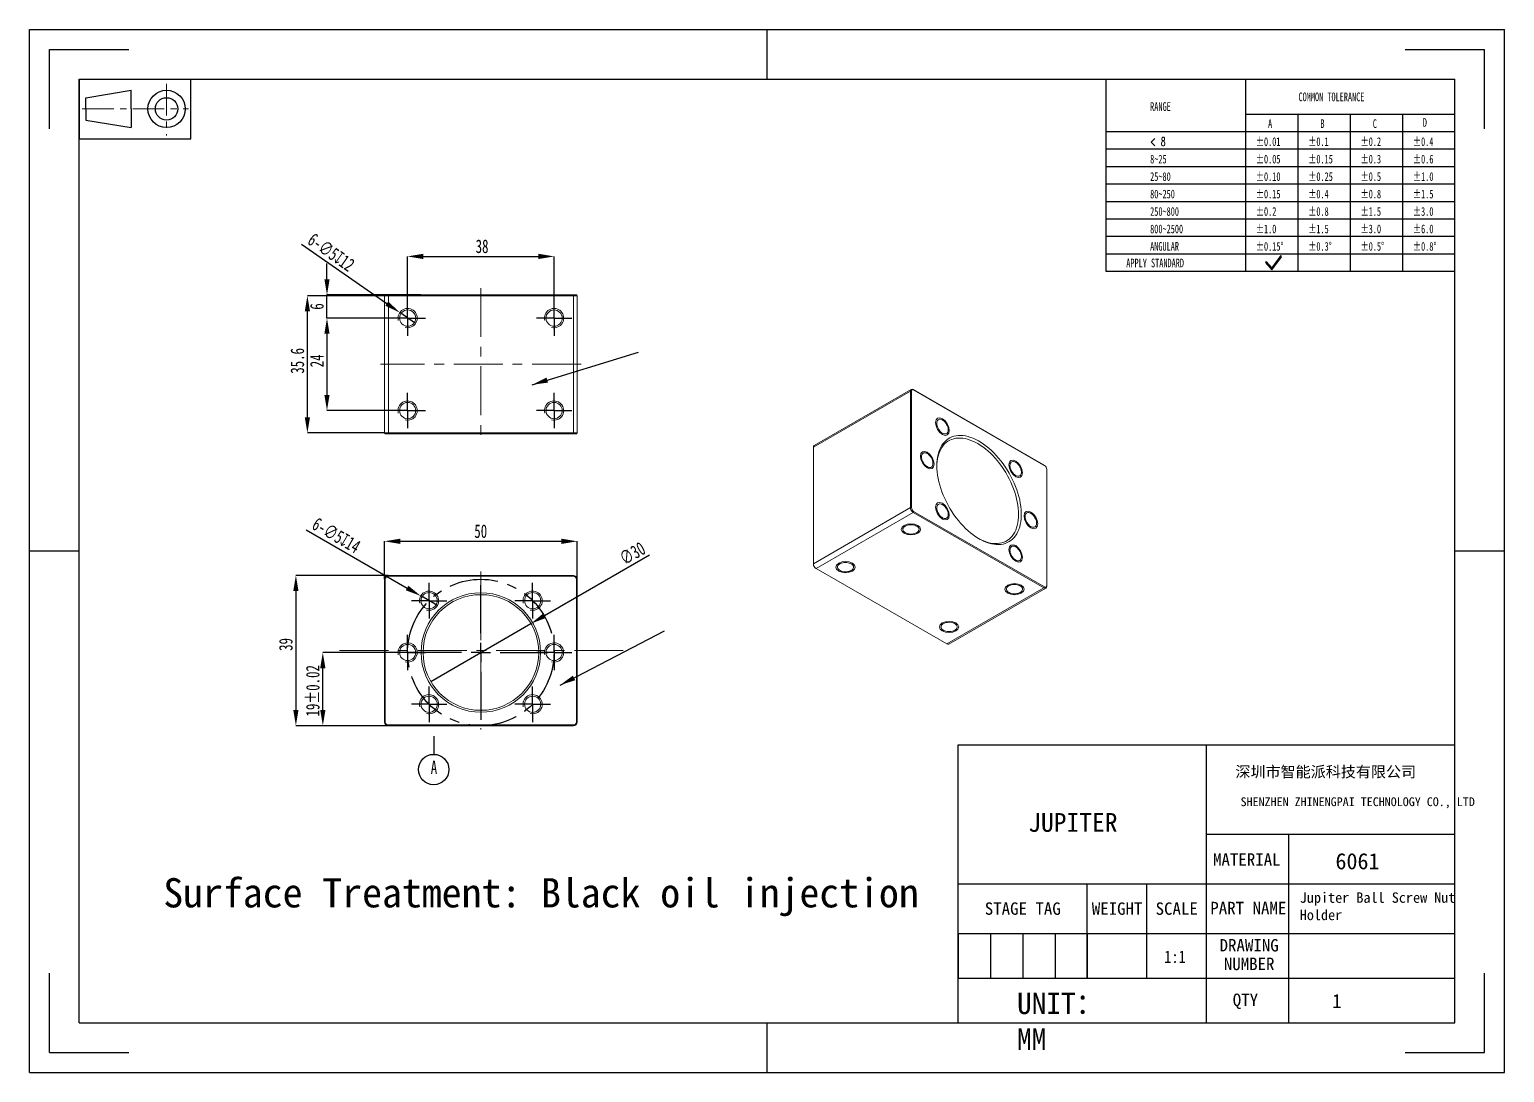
# Model space of a CAD drawing. Header units: millimetres. Extents: x 0 to 383, y 0 to 271.
import ezdxf

# ---------------------------------------------------------------- set-up
doc = ezdxf.new("R2010")
doc.units = ezdxf.units.MM
doc.header["$PDSIZE"] = -1
doc.linetypes.add('CENTER', pattern=[10.16, 6.35, -1.27, 1.27, -1.27])
doc.linetypes.add('CENTERX2', pattern=[20.32, 12.7, -2.54, 2.54, -2.54])
doc.layers.add('DEFAULT_1', color=7, linetype='CENTER', lineweight=18)
doc.layers.add('尺寸线层', color=3, linetype='Continuous', lineweight=18)
doc.layers.add('图框', color=7, linetype='Continuous')
doc.layers.add('细实线层', color=1, linetype='Continuous')
doc.styles.add('SLDTEXTSTYLE4', font='TXT', dxfattribs={"width": 0.7})
doc.styles.add('SLDTEXTSTYLE5', font='TXT', dxfattribs={"width": 0.642857, "bigfont": 'bigfont'})
doc.styles.add('TEXTSTYLE_2', font='')
doc.styles.add('TEXTSTYLE_3', font='')
doc.styles.get('TEXTSTYLE_2').set_extended_font_data('宋体')
doc.styles.get('TEXTSTYLE_3').set_extended_font_data('宋体')
doc.dimstyles.new('SLDDIMSTYLE0', dxfattribs={"dimtxt": 3.5, "dimasz": 4.08, "dimexe": 0, "dimexo": 0.0625, "dimgap": 0.875, "dimtad": 2, "dimdec": 1, "dimrnd": 1e-09, "dimzin": 12, "dimdsep": 46, "dimtxsty": 'SLDTEXTSTYLE4', "dimsah": 1, "dimcen": 0.09, "dimadec": 0, "dimazin": 3, "dimtfac": 1, "dimtdec": 1, "dimtofl": 0, "dimtmove": 0, "dimatfit": 3, "dimfxl": 1, "dimfrac": 2, "dimtolj": 1, "dimtzin": 12, "dimarcsym": 0})
doc.dimstyles.new('SLDDIMSTYLE1', dxfattribs={"dimtxt": 3.5, "dimasz": 4.08, "dimexe": 0, "dimexo": 0.0625, "dimgap": 0.875, "dimtad": 2, "dimrnd": 1e-09, "dimzin": 12, "dimdsep": 46, "dimtxsty": 'SLDTEXTSTYLE4', "dimsah": 1, "dimcen": 0.09, "dimadec": 0, "dimazin": 3, "dimtol": 1, "dimtp": 0.02, "dimtm": 0.02, "dimtfac": 1, "dimtmove": 0, "dimatfit": 0, "dimfxl": 1, "dimfrac": 2, "dimtolj": 1, "dimarcsym": 0})
doc.dimstyles.new('SLDDIMSTYLE2', dxfattribs={"dimtxt": 3.5, "dimasz": 4.08, "dimexe": 0, "dimexo": 0.0625, "dimgap": 0.875, "dimtad": 2, "dimdec": 1, "dimrnd": 1e-09, "dimzin": 12, "dimdsep": 46, "dimtxsty": 'SLDTEXTSTYLE4', "dimblk1": 'NONE', "dimsah": 1, "dimcen": 0, "dimadec": 0, "dimazin": 3, "dimtfac": 1, "dimtdec": 1, "dimtmove": 0, "dimatfit": 3, "dimldrblk": 'NONE', "dimfxl": 1, "dimfrac": 2, "dimtolj": 1, "dimtzin": 12, "dimarcsym": 0})
doc.dimstyles.new('SLDDIMSTYLE3', dxfattribs={"dimtxt": 3.5, "dimasz": 4.08, "dimexe": 0, "dimexo": 0.0625, "dimgap": 0.875, "dimtad": 2, "dimdec": 1, "dimrnd": 1e-09, "dimzin": 12, "dimdsep": 46, "dimtxsty": 'SLDTEXTSTYLE4', "dimblk1": 'NONE', "dimsah": 1, "dimcen": 0, "dimadec": 0, "dimazin": 3, "dimtfac": 1, "dimtdec": 1, "dimtmove": 0, "dimatfit": 3, "dimldrblk": 'NONE', "dimfxl": 1, "dimfrac": 2, "dimtolj": 1, "dimtzin": 12, "dimarcsym": 0})
doc.dimstyles.new('SLDDIMSTYLE5', dxfattribs={"dimtxt": 0.18, "dimasz": 4.08, "dimexe": 0, "dimexo": 0.0625, "dimgap": 0, "dimtad": 0, "dimtih": 1, "dimtoh": 1, "dimdec": 0, "dimrnd": 1e-09, "dimzin": 0, "dimdsep": 46, "dimtxsty": 'Standard', "dimsah": 1, "dimcen": 0.09, "dimadec": 0, "dimazin": 0, "dimtfac": 4.08, "dimtdec": 0, "dimtofl": 0, "dimtmove": 0, "dimatfit": 3, "dimfxl": 1, "dimfrac": 2, "dimtolj": 1, "dimtzin": 0, "dimarcsym": 0})
doc.dimstyles.new('SLDDIMSTYLE6', dxfattribs={"dimtxt": 3.5, "dimasz": 4.08, "dimexe": 0, "dimexo": 0.0625, "dimgap": 0.875, "dimtad": 2, "dimdec": 1, "dimrnd": 1e-09, "dimzin": 12, "dimdsep": 46, "dimtxsty": 'SLDTEXTSTYLE4', "dimsah": 1, "dimcen": 0.09, "dimadec": 0, "dimazin": 3, "dimtfac": 1, "dimtdec": 1, "dimtmove": 0, "dimatfit": 0, "dimfxl": 1, "dimfrac": 2, "dimtolj": 1, "dimtzin": 12, "dimarcsym": 0})

# ---------------------------------------------------------------- blocks, each defined once
blk = doc.blocks.new('_D')
at = {"layer": 'Defpoints', "color": 0, "transparency": 16777216}
for p in [(142.26, 137.8), (92.26, 127.96), (142.26, 127.96)]:
    blk.add_point(p, dxfattribs=at)
at = {"layer": '图框', "color": 0, "lineweight": -2, "transparency": 16777216}
for p, q in [((92.26, 128.02), (92.26, 137.8)), ((96.34, 137.8), (138.18, 137.8)), ((142.26, 128.02), (142.26, 137.8))]:
    blk.add_line(p, q, dxfattribs=at)
at = {"layer": '图框', "color": 0, "transparency": 16777216}
for points in [[(96.34, 138.48), (96.34, 137.12), (92.26, 137.8)], [(138.18, 138.48), (138.18, 137.12), (142.26, 137.8)]]:
    blk.add_solid(points, dxfattribs=at)
at = {"layer": '图框', "color": 0, "transparency": 16777216, "insert": (117.23, 142.18), "char_height": 3.5, "attachment_point": 2, "style": 'SLDTEXTSTYLE4'}
blk.add_mtext('\\A1;50', dxfattribs=at)
blk = doc.blocks.new('_D_1')
at = {"layer": 'Defpoints', "color": 0, "transparency": 16777216}
for p in [(93.26, 128.96), (69.27, 89.96), (93.26, 89.96)]:
    blk.add_point(p, dxfattribs=at)
at = {"layer": '图框', "color": 0, "lineweight": -2, "transparency": 16777216}
for p, q in [((93.2, 128.96), (69.27, 128.96)), ((69.27, 124.88), (69.27, 94.04)), ((93.2, 89.96), (69.27, 89.96))]:
    blk.add_line(p, q, dxfattribs=at)
at = {"layer": '图框', "color": 0, "transparency": 16777216}
for points in [[(68.59, 124.88), (69.95, 124.88), (69.27, 128.96)], [(68.59, 94.04), (69.95, 94.04), (69.27, 89.96)]]:
    blk.add_solid(points, dxfattribs=at)
at = {"layer": '图框', "color": 0, "transparency": 16777216, "insert": (64.9, 111.04), "char_height": 3.5, "attachment_point": 2, "rotation": 90, "style": 'SLDTEXTSTYLE4'}
blk.add_mtext('\\A1;39', dxfattribs=at)
blk = doc.blocks.new('_D_2')
at = {"layer": 'Defpoints', "color": 0, "transparency": 16777216}
for p in [(76.26, 108.96), (99.76, 108.96), (93.26, 89.96)]:
    blk.add_point(p, dxfattribs=at)
at = {"layer": '细实线层', "color": 0, "lineweight": -2, "transparency": 16777216}
for p, q in [((99.7, 108.96), (76.26, 108.96)), ((76.26, 94.04), (76.26, 104.88)), ((93.2, 89.96), (76.26, 89.96))]:
    blk.add_line(p, q, dxfattribs=at)
at = {"layer": '细实线层', "color": 0, "transparency": 16777216}
for points in [[(75.58, 104.88), (76.94, 104.88), (76.26, 108.96)], [(75.58, 94.04), (76.94, 94.04), (76.26, 89.96)]]:
    blk.add_solid(points, dxfattribs=at)
at = {"layer": '细实线层', "color": 0, "transparency": 16777216, "insert": (71.89, 99.02), "char_height": 3.5, "attachment_point": 2, "rotation": 90, "style": 'SLDTEXTSTYLE4'}
blk.add_mtext('\\A1;19±0.02', dxfattribs=at)
blk = doc.blocks.new('_D_3')
at = {"layer": 'Defpoints', "color": 0, "transparency": 16777216}
for p in [(101.66, 123.64), (105.99, 121.14)]:
    blk.add_point(p, dxfattribs=at)
at = {"layer": '图框', "color": 0, "lineweight": -2, "transparency": 16777216}
for p, q in [((71.92, 140.81), (98.13, 125.68)), ((105.99, 121.14), (101.66, 123.64))]:
    blk.add_line(p, q, dxfattribs=at)
at = {"layer": '图框', "color": 0, "transparency": 16777216}
blk.add_solid([(98.47, 126.27), (97.79, 125.09), (101.66, 123.64)], dxfattribs=at)
at = {"layer": '图框', "color": 0, "transparency": 16777216, "insert": (74.91, 144.22), "char_height": 3.5, "attachment_point": 1, "rotation": 330, "style": 'SLDTEXTSTYLE4'}
blk.add_mtext('\\A1;6-∅5{\\fGDT;x}14', dxfattribs=at)
blk = doc.blocks.new('_NONE')
blk = doc.blocks.new('_D_4')
at = {"layer": 'Defpoints', "color": 0, "transparency": 16777216}
for p in [(130.25, 116.46), (104.27, 101.46)]:
    blk.add_point(p, dxfattribs=at)
at = {"layer": '图框', "color": 0, "lineweight": -2, "transparency": 16777216}
for p, q in [((161.06, 134.24), (133.79, 118.5)), ((104.27, 101.46), (130.25, 116.46))]:
    blk.add_line(p, q, dxfattribs=at)
at = {"layer": '图框', "color": 0, "transparency": 16777216}
blk.add_solid([(133.45, 119.08), (134.13, 117.91), (130.25, 116.46)], dxfattribs=at)
at = {"layer": '图框', "color": 0, "transparency": 16777216, "insert": (152.81, 134.53), "char_height": 3.5, "attachment_point": 1, "rotation": 30, "style": 'SLDTEXTSTYLE4'}
blk.add_mtext('\\A1;∅30', dxfattribs=at)
blk = doc.blocks.new('SW_CENTERMARKSYMBOL_0')
at = {"layer": '图框', "color": 0}
for p, q in [((0, 5), (0, 17.5)), ((-5, 0), (-17.5, 0)), ((0, 0), (-2.5, 0)), ((0, 0), (0, 2.5)), ((0, 0), (0, -2.5)), ((0, 0), (2.5, 0)), ((5, 0), (17.5, 0)), ((0, -5), (0, -17.5))]:
    blk.add_line(p, q, dxfattribs=at)
blk = doc.blocks.new('SW_CENTERMARKSYMBOL_1')
at = {"layer": '图框', "color": 0}
for p, q in [((0, 2.5), (0, 4.6)), ((-2.5, 0), (-4.6, 0)), ((0, 0), (-2.5, 0)), ((0, 0), (0, 2.5)), ((0, 0), (0, -2.5)), ((0, 0), (2.5, 0)), ((2.5, 0), (4.6, 0)), ((0, -2.5), (0, -4.6))]:
    blk.add_line(p, q, dxfattribs=at)
blk = doc.blocks.new('SW_CENTERMARKSYMBOL_2')
at = {"layer": '图框', "color": 0}
for p, q in [((0, 2.5), (0, 4.6)), ((-2.5, 0), (-4.6, 0)), ((0, 0), (-2.5, 0)), ((0, 0), (0, 2.5)), ((0, 0), (0, -2.5)), ((0, 0), (2.5, 0)), ((2.5, 0), (4.6, 0)), ((0, -2.5), (0, -4.6))]:
    blk.add_line(p, q, dxfattribs=at)
blk = doc.blocks.new('SW_CENTERMARKSYMBOL_3')
at = {"layer": '图框', "color": 0}
for p, q in [((0, 2.5), (0, 4.6)), ((-2.5, 0), (-4.6, 0)), ((0, 0), (-2.5, 0)), ((0, 0), (0, 2.5)), ((0, 0), (0, -2.5)), ((0, 0), (2.5, 0)), ((2.5, 0), (4.6, 0)), ((0, -2.5), (0, -4.6))]:
    blk.add_line(p, q, dxfattribs=at)
blk = doc.blocks.new('SW_CENTERMARKSYMBOL_4')
at = {"layer": '图框', "color": 0}
for p, q in [((0, 2.5), (0, 4.6)), ((-2.5, 0), (-4.6, 0)), ((0, 0), (-2.5, 0)), ((0, 0), (0, 2.5)), ((0, 0), (0, -2.5)), ((0, 0), (2.5, 0)), ((2.5, 0), (4.6, 0)), ((0, -2.5), (0, -4.6))]:
    blk.add_line(p, q, dxfattribs=at)
blk = doc.blocks.new('SW_CENTERMARKSYMBOL_5')
at = {"layer": '图框', "color": 0}
for p, q in [((0, 2.5), (0, 4.6)), ((-2.5, 0), (-4.6, 0)), ((0, 0), (-2.5, 0)), ((0, 0), (0, 2.5)), ((0, 0), (0, -2.5)), ((0, 0), (2.5, 0)), ((2.5, 0), (4.6, 0)), ((0, -2.5), (0, -4.6))]:
    blk.add_line(p, q, dxfattribs=at)
blk = doc.blocks.new('SW_CENTERMARKSYMBOL_6')
at = {"layer": '图框', "color": 0}
for p, q in [((0, 2.5), (0, 4.6)), ((-2.5, 0), (-4.6, 0)), ((0, 0), (-2.5, 0)), ((0, 0), (0, 2.5)), ((0, 0), (0, -2.5)), ((0, 0), (2.5, 0)), ((2.5, 0), (4.6, 0)), ((0, -2.5), (0, -4.6))]:
    blk.add_line(p, q, dxfattribs=at)
blk = doc.blocks.new('SW_DATUMTAG_0')
at = {"layer": '图框', "color": 0}
blk.add_line((0.77, 10.83), (0.77, 6.1), dxfattribs=at)
blk.add_circle((0.77, 2.17), 3.94, dxfattribs=at)
at = {"layer": '图框', "color": 0, "insert": (0, 4.51), "char_height": 3.5, "attachment_point": 1, "style": 'SLDTEXTSTYLE4'}
blk.add_mtext('A', dxfattribs=at)
blk = doc.blocks.new('_D_5')
at = {"layer": 'Defpoints', "color": 0, "transparency": 16777216}
for p in [(72.26, 201.51), (92.26, 201.51), (92.26, 165.91)]:
    blk.add_point(p, dxfattribs=at)
at = {"layer": '图框', "color": 0, "lineweight": -2, "transparency": 16777216}
for p, q in [((92.2, 201.51), (72.26, 201.51)), ((72.26, 169.99), (72.26, 197.43)), ((92.2, 165.91), (72.26, 165.91))]:
    blk.add_line(p, q, dxfattribs=at)
at = {"layer": '图框', "color": 0, "transparency": 16777216}
for points in [[(71.58, 197.43), (72.94, 197.43), (72.26, 201.51)], [(71.58, 169.99), (72.94, 169.99), (72.26, 165.91)]]:
    blk.add_solid(points, dxfattribs=at)
at = {"layer": '图框', "color": 0, "transparency": 16777216, "insert": (67.89, 184.61), "char_height": 3.5, "attachment_point": 2, "rotation": 90, "style": 'SLDTEXTSTYLE4'}
blk.add_mtext('\\A1;35.6', dxfattribs=at)
blk = doc.blocks.new('_D_6')
at = {"layer": 'Defpoints', "color": 0, "transparency": 16777216}
for p in [(136.26, 211.71), (98.26, 195.71), (136.26, 195.71)]:
    blk.add_point(p, dxfattribs=at)
at = {"layer": '图框', "color": 0, "lineweight": -2, "transparency": 16777216}
for p, q in [((98.26, 195.78), (98.26, 211.71)), ((102.34, 211.71), (132.18, 211.71)), ((136.26, 195.78), (136.26, 211.71))]:
    blk.add_line(p, q, dxfattribs=at)
at = {"layer": '图框', "color": 0, "transparency": 16777216}
for points in [[(102.34, 212.39), (102.34, 211.03), (98.26, 211.71)], [(132.18, 212.39), (132.18, 211.03), (136.26, 211.71)]]:
    blk.add_solid(points, dxfattribs=at)
at = {"layer": '图框', "color": 0, "transparency": 16777216, "insert": (117.58, 216.09), "char_height": 3.5, "attachment_point": 2, "style": 'SLDTEXTSTYLE4'}
blk.add_mtext('\\A1;38', dxfattribs=at)
blk = doc.blocks.new('_D_7')
at = {"layer": 'Defpoints', "color": 0, "transparency": 16777216}
for p in [(98.26, 195.71), (77.34, 171.71), (98.26, 171.71)]:
    blk.add_point(p, dxfattribs=at)
at = {"layer": '图框', "color": 0, "lineweight": -2, "transparency": 16777216}
for p, q in [((98.2, 195.71), (77.34, 195.71)), ((77.34, 191.63), (77.34, 175.79)), ((98.2, 171.71), (77.34, 171.71))]:
    blk.add_line(p, q, dxfattribs=at)
at = {"layer": '图框', "color": 0, "transparency": 16777216}
for points in [[(76.66, 191.63), (78.02, 191.63), (77.34, 195.71)], [(76.66, 175.79), (78.02, 175.79), (77.34, 171.71)]]:
    blk.add_solid(points, dxfattribs=at)
at = {"layer": '图框', "color": 0, "transparency": 16777216, "insert": (72.96, 184.61), "char_height": 3.5, "attachment_point": 2, "rotation": 90, "style": 'SLDTEXTSTYLE4'}
blk.add_mtext('\\A1;24', dxfattribs=at)
blk = doc.blocks.new('_D_8')
at = {"layer": 'Defpoints', "color": 0, "transparency": 16777216}
for p in [(96.21, 197.14), (100.31, 194.28)]:
    blk.add_point(p, dxfattribs=at)
at = {"layer": '图框', "color": 0, "lineweight": -2, "transparency": 16777216}
for p, q in [((70.75, 214.89), (92.86, 199.48)), ((100.31, 194.28), (96.21, 197.14))]:
    blk.add_line(p, q, dxfattribs=at)
at = {"layer": '图框', "color": 0, "transparency": 16777216}
blk.add_solid([(93.25, 200.03), (92.47, 198.92), (96.21, 197.14)], dxfattribs=at)
at = {"layer": '图框', "color": 0, "transparency": 16777216, "insert": (74.01, 218.04), "char_height": 3.5, "attachment_point": 1, "rotation": 325.1302, "style": 'SLDTEXTSTYLE4'}
blk.add_mtext('\\A1;6-∅5{\\fGDT;x}12', dxfattribs=at)
blk = doc.blocks.new('_D_9')
at = {"layer": 'Defpoints', "color": 0, "transparency": 16777216}
for p in [(77.34, 201.71), (101.73, 201.71), (98.26, 195.71)]:
    blk.add_point(p, dxfattribs=at)
at = {"layer": '图框', "color": 0, "lineweight": -2, "transparency": 16777216}
for p, q in [((77.34, 205.79), (77.34, 209.87)), ((101.66, 201.71), (77.34, 201.71)), ((77.34, 195.71), (77.34, 201.71)), ((98.2, 195.71), (77.34, 195.71)), ((77.34, 191.63), (77.34, 187.55))]:
    blk.add_line(p, q, dxfattribs=at)
at = {"layer": '图框', "color": 0, "transparency": 16777216}
for points in [[(76.66, 205.79), (78.02, 205.79), (77.34, 201.71)], [(76.66, 191.63), (78.02, 191.63), (77.34, 195.71)]]:
    blk.add_solid(points, dxfattribs=at)
at = {"layer": '图框', "color": 0, "transparency": 16777216, "insert": (72.96, 198.71), "char_height": 3.5, "attachment_point": 2, "rotation": 90, "style": 'SLDTEXTSTYLE4'}
blk.add_mtext('\\A1;6', dxfattribs=at)
blk = doc.blocks.new('SW_CENTERMARKSYMBOL_7')
at = {"layer": '图框', "color": 0}
for p, q in [((0, 2.5), (0, 4.6)), ((-2.5, 0), (-4.6, 0)), ((0, 0), (-2.5, 0)), ((0, 0), (0, 2.5)), ((0, 0), (0, -2.5)), ((0, 0), (2.5, 0)), ((2.5, 0), (4.6, 0)), ((0, -2.5), (0, -4.6))]:
    blk.add_line(p, q, dxfattribs=at)
blk = doc.blocks.new('SW_CENTERMARKSYMBOL_8')
at = {"layer": '图框', "color": 0}
for p, q in [((0, 2.5), (0, 4.6)), ((-2.5, 0), (-4.6, 0)), ((0, 0), (-2.5, 0)), ((0, 0), (0, 2.5)), ((0, 0), (0, -2.5)), ((0, 0), (2.5, 0)), ((2.5, 0), (4.6, 0)), ((0, -2.5), (0, -4.6))]:
    blk.add_line(p, q, dxfattribs=at)
blk = doc.blocks.new('SW_CENTERMARKSYMBOL_9')
at = {"layer": '图框', "color": 0}
for p, q in [((0, 2.5), (0, 4.6)), ((-2.5, 0), (-4.6, 0)), ((0, 0), (-2.5, 0)), ((0, 0), (0, 2.5)), ((0, 0), (0, -2.5)), ((0, 0), (2.5, 0)), ((2.5, 0), (4.6, 0)), ((0, -2.5), (0, -4.6))]:
    blk.add_line(p, q, dxfattribs=at)
blk = doc.blocks.new('SW_CENTERMARKSYMBOL_10')
at = {"layer": '图框', "color": 0}
for p, q in [((0, 2.5), (0, 4.6)), ((-2.5, 0), (-4.6, 0)), ((0, 0), (-2.5, 0)), ((0, 0), (0, 2.5)), ((0, 0), (0, -2.5)), ((0, 0), (2.5, 0)), ((2.5, 0), (4.6, 0)), ((0, -2.5), (0, -4.6))]:
    blk.add_line(p, q, dxfattribs=at)
blk = doc.blocks.new('96_1')
at = {"color": 7, "linetype": 'Continuous'}
for p, q in [((-11.25, 6), (-11.25, -6)), ((11.25, -6), (11.25, 6)), ((-9.93, 2.25), (-0.82, 3.75)), ((-0.82, 0), (-0.82, 3.75)), ((-9.93, 0), (-9.93, 2.25)), ((-9.93, 0), (-9.93, -2.25)), ((-0.82, 0), (-0.82, -3.75)), ((-9.93, -2.25), (-0.82, -3.75)), ((-11.25, -6), (11.25, -6))]:
    blk.add_line(p, q, dxfattribs=at)
for radius in [3.75, 2.25]:
    blk.add_circle((6.34, 0), radius, dxfattribs=at)
at = {"layer": 'DEFAULT_1', "color": 1, "linetype": 'CENTER'}
for p, q in [((6.34, 5.05), (6.34, -5.36)), ((-10.64, 0), (10.74, 0))]:
    blk.add_line(p, q, dxfattribs=at)

msp = doc.modelspace()

# ---------------------------------------------------------------- linework, layer by layer
at = {"color": 7, "linetype": 'Continuous'}
for p, q in [((0.16, -0.008), (0.16, 270.577)), ((0.16, 270.577), (382.844, 270.577)), ((191.502, 257.692), (191.502, 270.577)), ((382.844, -0.008), (382.844, 270.577)), ((5.314, 244.807), (5.314, 265.423)), ((5.314, 265.423), (25.93, 265.423)), ((357.074, 265.423), (377.69, 265.423)), ((377.69, 244.807), (377.69, 265.423)), ((13.045, 12.877), (13.045, 257.692)), ((13.045, 257.692), (369.959, 257.692)), ((369.959, 12.877), (369.959, 257.692)), ((0.16, 135.285), (13.045, 135.285)), ((369.959, 135.285), (382.844, 135.285)), ((5.314, 5.146), (5.314, 25.762)), ((377.69, 5.146), (377.69, 25.762)), ((13.045, 12.877), (369.959, 12.877)), ((191.502, -0.008), (191.502, 12.877)), ((5.314, 5.146), (25.93, 5.146)), ((357.074, 5.146), (377.69, 5.146)), ((0.16, -0.008), (382.844, -0.008))]:
    msp.add_line(p, q, dxfattribs=at)
for p, q in [((279.386, 257.692), (279.386, 207.877)), ((315.615, 257.692), (315.615, 207.877)), ((315.615, 248.635), (369.959, 248.635)), ((329.201, 248.635), (329.201, 207.877)), ((342.787, 248.635), (342.787, 207.877)), ((356.373, 248.635), (356.373, 207.877)), ((279.386, 244.106), (369.959, 244.106)), ((279.386, 239.577), (369.959, 239.577)), ((279.386, 235.049), (369.959, 235.049)), ((279.386, 230.52), (369.959, 230.52)), ((279.386, 225.992), (369.959, 225.992)), ((279.386, 221.463), (369.959, 221.463)), ((279.386, 216.934), (369.959, 216.934)), ((279.386, 212.406), (369.959, 212.406)), ((324.817, 211.938), (322.486, 208.776)), ((322.514, 208.204), (325, 211.576)), ((325, 211.576), (324.817, 211.938)), ((279.386, 207.877), (369.959, 207.877)), ((321.086, 210.331), (320.817, 210.088)), ((320.817, 210.088), (322.514, 208.204)), ((322.486, 208.776), (321.086, 210.331)), ((322.514, 208.204), (322.486, 208.776)), ((322.486, 208.776), (322.514, 208.204))]:
    msp.add_line(p, q)
at = {"color": 7, "linetype": 'Continuous', "lineweight": 15}
for p, q in [((92.462, 201.713), (92.262, 201.513)), ((93.262, 201.513), (92.262, 201.513)), ((92.262, 165.913), (92.262, 201.513)), ((92.462, 201.713), (93.262, 201.713)), ((93.262, 201.713), (93.262, 201.513)), ((93.262, 201.713), (141.262, 201.713)), ((93.262, 201.513), (93.262, 165.913)), ((141.262, 201.513), (93.262, 201.513)), ((141.262, 201.513), (141.262, 201.713)), ((141.262, 201.713), (142.062, 201.713)), ((141.262, 165.913), (141.262, 201.513)), ((142.262, 201.513), (141.262, 201.513)), ((142.262, 201.513), (142.062, 201.713)), ((142.262, 201.513), (142.262, 165.913)), ((228.706, 176.741), (203.533, 162.209)), ((228.913, 177.199), (203.74, 162.667)), ((228.706, 146.529), (228.706, 176.741)), ((228.988, 176.741), (228.706, 176.741)), ((228.988, 176.741), (228.988, 146.529)), ((229.554, 177.068), (229.413, 177.15)), ((229.413, 177.15), (263.354, 157.556)), ((263.495, 157.474), (229.554, 177.068)), ((92.262, 165.913), (93.262, 165.913)), ((92.262, 165.913), (92.462, 165.713)), ((93.262, 165.713), (92.462, 165.713)), ((93.262, 165.913), (93.262, 165.713)), ((93.262, 165.913), (141.262, 165.913)), ((141.262, 165.713), (93.262, 165.713)), ((141.262, 165.713), (141.262, 165.913)), ((141.262, 165.913), (142.262, 165.913)), ((142.062, 165.713), (141.262, 165.713)), ((142.062, 165.713), (142.262, 165.913)), ((203.533, 162.209), (203.533, 131.997)), ((263.354, 157.556), (263.495, 157.474)), ((264.061, 126.283), (264.061, 156.495)), ((203.533, 131.997), (228.706, 146.529)), ((228.988, 146.529), (228.706, 146.529)), ((229.554, 145.55), (229.413, 145.305)), ((229.554, 145.55), (263.495, 125.956)), ((229.413, 145.305), (204.24, 130.773)), ((263.354, 125.711), (229.413, 145.305)), ((203.533, 131.997), (203.533, 131.834)), ((204.24, 130.773), (204.098, 130.854)), ((204.24, 130.773), (238.181, 111.179)), ((92.462, 127.956), (92.262, 127.956)), ((92.262, 90.956), (92.262, 127.956)), ((92.462, 127.956), (92.462, 90.956)), ((93.262, 128.756), (93.262, 128.956)), ((93.262, 128.956), (141.262, 128.956)), ((141.262, 128.756), (93.262, 128.756)), ((141.262, 128.956), (141.262, 128.756)), ((142.062, 90.956), (142.062, 127.956)), ((142.262, 127.956), (142.062, 127.956)), ((142.262, 127.956), (142.262, 90.956)), ((238.181, 111.179), (263.354, 125.711)), ((238.681, 111.129), (263.854, 125.661)), ((263.354, 125.711), (263.495, 125.956)), ((264.061, 126.119), (264.061, 126.283)), ((92.462, 90.956), (92.262, 90.956)), ((93.262, 90.156), (141.262, 90.156)), ((93.262, 90.156), (93.262, 89.956)), ((141.262, 89.956), (93.262, 89.956)), ((141.262, 89.956), (141.262, 90.156)), ((142.262, 90.956), (142.062, 90.956))]:
    msp.add_line(p, q, dxfattribs=at)
at = {"color": 2, "linetype": 'Continuous'}
for p, q in [((241.109, 48.955), (241.109, 85.033)), ((241.109, 48.955), (241.109, 85.033)), ((241.109, 85.033), (305.534, 85.033)), ((305.534, 36.07), (305.534, 85.033)), ((305.534, 61.84), (305.534, 85.033)), ((305.534, 85.033), (369.959, 85.033)), ((305.534, 48.955), (305.534, 85.033)), ((369.959, 61.84), (369.959, 85.033)), ((305.534, 61.84), (369.959, 61.84)), ((326.824, 61.84), (326.824, 12.877)), ((369.959, 36.07), (369.959, 61.84)), ((241.109, 12.877), (241.109, 48.955)), ((241.109, 48.955), (305.534, 48.955)), ((241.109, 36.07), (241.109, 48.955)), ((241.109, 48.955), (274.61, 48.955)), ((274.61, 36.07), (274.61, 48.955)), ((274.61, 36.07), (274.61, 48.955)), ((274.61, 48.955), (305.534, 48.955)), ((290.072, 36.07), (290.072, 48.955)), ((305.534, 48.955), (369.959, 48.955)), ((305.534, 36.07), (305.534, 48.955)), ((241.109, 24.474), (241.109, 36.07)), ((241.109, 36.07), (274.61, 36.07)), ((241.109, 36.07), (274.61, 36.07)), ((241.109, 36.07), (274.61, 36.07)), ((241.109, 36.07), (241.109, 24.474)), ((249.484, 36.07), (249.484, 24.474)), ((257.86, 36.07), (257.86, 24.474)), ((266.235, 36.07), (266.235, 24.474)), ((274.61, 24.474), (274.61, 36.07)), ((274.61, 24.474), (274.61, 36.07)), ((274.61, 36.07), (305.534, 36.07)), ((274.61, 36.07), (305.534, 36.07)), ((274.61, 36.07), (274.61, 24.474)), ((290.072, 24.474), (290.072, 36.07)), ((305.534, 12.877), (305.534, 36.07)), ((305.534, 36.07), (369.959, 36.07)), ((305.534, 36.07), (369.959, 36.07)), ((305.534, 24.474), (305.534, 36.07)), ((369.959, 12.877), (369.959, 36.07)), ((241.109, 12.877), (241.109, 24.474)), ((241.109, 24.474), (305.534, 24.474)), ((241.109, 24.474), (274.61, 24.474)), ((241.109, 24.474), (274.61, 24.474)), ((274.61, 24.474), (305.534, 24.474)), ((305.534, 12.877), (305.534, 24.474)), ((305.534, 24.474), (369.959, 24.474)), ((138.029, 12.877), (168.953, 12.877)), ((168.953, 12.877), (189.569, 12.877)), ((189.569, 12.877), (220.493, 12.877)), ((220.493, 12.877), (241.109, 12.877)), ((241.109, 12.877), (305.534, 12.877)), ((305.534, 12.877), (369.959, 12.877))]:
    msp.add_line(p, q, dxfattribs=at)
at = {"color": 7, "linetype": 'Continuous', "lineweight": 0, "flags": 128}
for points in [[(235.257, 168.579), (235.391, 169.282), (235.775, 169.723), (236.348, 169.835), (237.025, 169.6), (237.701, 169.054), (238.275, 168.28), (238.658, 167.397), (238.792, 166.538), (238.658, 165.834), (238.275, 165.393), (237.701, 165.282), (237.025, 165.517), (236.348, 166.063), (235.775, 166.836), (235.391, 167.72), (235.257, 168.579)], [(231.322, 159.88), (231.456, 160.584), (231.84, 161.025), (232.413, 161.136), (233.09, 160.901), (233.766, 160.355), (234.34, 159.581), (234.723, 158.698), (234.857, 157.839), (234.723, 157.136), (234.34, 156.695), (233.766, 156.583), (233.09, 156.818), (232.413, 157.364), (231.84, 158.138), (231.456, 159.021), (231.322, 159.88)], [(254.257, 157.61), (254.391, 158.314), (254.775, 158.755), (255.348, 158.866), (256.025, 158.631), (256.701, 158.085), (257.275, 157.312), (257.658, 156.428), (257.792, 155.569), (257.658, 154.866), (257.275, 154.425), (256.701, 154.313), (256.025, 154.548), (255.348, 155.094), (254.775, 155.868), (254.391, 156.751), (254.257, 157.61)], [(235.257, 146.638), (235.391, 147.342), (235.775, 147.783), (236.348, 147.894), (237.025, 147.659), (237.701, 147.113), (238.275, 146.34), (238.658, 145.456), (238.792, 144.597), (238.658, 143.894), (238.275, 143.453), (237.701, 143.341), (237.025, 143.576), (236.348, 144.122), (235.775, 144.896), (235.391, 145.779), (235.257, 146.638)], [(258.192, 144.368), (258.326, 145.072), (258.71, 145.513), (259.283, 145.624), (259.96, 145.389), (260.636, 144.843), (261.21, 144.07), (261.593, 143.186), (261.727, 142.327), (261.593, 141.624), (261.21, 141.183), (260.636, 141.071), (259.96, 141.306), (259.283, 141.852), (258.71, 142.626), (258.326, 143.509), (258.192, 144.368)], [(230.615, 139.876), (229.804, 139.563), (228.847, 139.453), (227.89, 139.563), (227.079, 139.876), (226.537, 140.344), (226.347, 140.896), (226.537, 141.448), (227.079, 141.917), (227.89, 142.229), (228.847, 142.339), (229.804, 142.229), (230.615, 141.917), (231.157, 141.448), (231.347, 140.896), (231.157, 140.344), (230.615, 139.876)], [(254.257, 135.67), (254.391, 136.373), (254.775, 136.814), (255.348, 136.926), (256.025, 136.691), (256.701, 136.145), (257.275, 135.371), (257.658, 134.488), (257.792, 133.629), (257.658, 132.925), (257.275, 132.484), (256.701, 132.373), (256.025, 132.608), (255.348, 133.154), (254.775, 133.927), (254.391, 134.811), (254.257, 135.67)], [(213.644, 130.079), (212.833, 129.766), (211.876, 129.656), (210.92, 129.766), (210.109, 130.079), (209.567, 130.547), (209.376, 131.099), (209.567, 131.651), (210.109, 132.12), (210.92, 132.433), (211.876, 132.542), (212.833, 132.433), (213.644, 132.12), (214.186, 131.651), (214.376, 131.099), (214.186, 130.547), (213.644, 130.079)], [(257.485, 124.364), (256.674, 124.051), (255.717, 123.941), (254.76, 124.051), (253.949, 124.364), (253.407, 124.832), (253.217, 125.384), (253.407, 125.937), (253.949, 126.405), (254.76, 126.718), (255.717, 126.828), (256.674, 126.718), (257.485, 126.405), (258.027, 125.937), (258.217, 125.384), (258.027, 124.832), (257.485, 124.364)], [(240.514, 114.567), (239.703, 114.254), (238.746, 114.144), (237.79, 114.254), (236.979, 114.567), (236.437, 115.035), (236.246, 115.587), (236.437, 116.14), (236.979, 116.608), (237.79, 116.921), (238.746, 117.031), (239.703, 116.921), (240.514, 116.608), (241.056, 116.14), (241.246, 115.587), (241.056, 115.035), (240.514, 114.567)]]:
    msp.add_lwpolyline(points, dxfattribs=at)
at = {"color": 7, "linetype": 'Continuous', "lineweight": 15, "flags": 128}
for points in [[(235.54, 168.415), (235.561, 168.113), (235.625, 167.795), (235.728, 167.47), (235.869, 167.148), (236.044, 166.837), (236.246, 166.548), (236.471, 166.287), (236.712, 166.063), (236.962, 165.881), (237.213, 165.748), (237.459, 165.668), (237.693, 165.641), (237.908, 165.67), (238.097, 165.753), (238.255, 165.888), (238.378, 166.071), (238.462, 166.297), (238.504, 166.559), (238.504, 166.849), (238.462, 167.161), (238.378, 167.483), (238.255, 167.808), (238.097, 168.126), (237.908, 168.427), (237.693, 168.703), (237.459, 168.947), (237.213, 169.15), (236.962, 169.308), (236.712, 169.415), (236.471, 169.469), (236.246, 169.468), (236.044, 169.412), (235.869, 169.302), (235.728, 169.143), (235.625, 168.938), (235.561, 168.693), (235.54, 168.415)], [(235.564, 157.431), (235.586, 158.205), (235.649, 158.953), (235.755, 159.669), (235.902, 160.353), (236.09, 161.001), (236.319, 161.61), (236.587, 162.179), (236.894, 162.705), (237.238, 163.187), (237.618, 163.621), (238.032, 164.007), (238.479, 164.343), (238.958, 164.628), (239.465, 164.86), (240, 165.04), (240.56, 165.165), (241.143, 165.236), (241.747, 165.252), (242.37, 165.214), (243.008, 165.121), (243.661, 164.974), (244.324, 164.773), (244.996, 164.519), (245.673, 164.213), (246.354, 163.857), (247.036, 163.451), (247.715, 162.998), (248.391, 162.498), (249.058, 161.955), (249.716, 161.369), (250.362, 160.744), (250.993, 160.081), (251.606, 159.384), (252.2, 158.654), (252.772, 157.896), (253.32, 157.111), (253.842, 156.303), (254.335, 155.475), (254.798, 154.63), (255.229, 153.771), (255.626, 152.902), (255.988, 152.026), (256.313, 151.146), (256.601, 150.266), (256.849, 149.39), (257.058, 148.52), (257.226, 147.66), (257.353, 146.813), (257.437, 145.983), (257.48, 145.173), (257.48, 144.386), (257.437, 143.625), (257.353, 142.892), (257.226, 142.192), (257.058, 141.526), (256.849, 140.897), (256.601, 140.307), (256.313, 139.76), (255.988, 139.256), (255.626, 138.798), (255.229, 138.387), (254.798, 138.026), (254.335, 137.716), (253.842, 137.457), (253.32, 137.251), (252.772, 137.098), (252.2, 137), (251.606, 136.956), (250.993, 136.967), (250.362, 137.033), (249.716, 137.153), (249.058, 137.327), (248.391, 137.555), (247.715, 137.835), (247.036, 138.166), (246.354, 138.547), (245.673, 138.977), (244.996, 139.454), (244.324, 139.976), (243.661, 140.541), (243.008, 141.146), (242.37, 141.791), (241.747, 142.471), (241.143, 143.185), (240.56, 143.929), (240, 144.701), (239.465, 145.498), (238.958, 146.316), (238.479, 147.153), (238.032, 148.006), (237.618, 148.87), (237.238, 149.743), (236.894, 150.621), (236.587, 151.501), (236.319, 152.38), (236.09, 153.254), (235.902, 154.119), (235.755, 154.973), (235.649, 155.811), (235.586, 156.632), (235.564, 157.431)], [(246.345, 138.553), (246.837, 138.291), (247.5, 137.981), (248.159, 137.721), (248.809, 137.514), (249.449, 137.359), (250.076, 137.258), (250.687, 137.21), (251.281, 137.217), (251.854, 137.277), (252.406, 137.392), (252.932, 137.559), (253.432, 137.78), (253.903, 138.052), (254.344, 138.374), (254.752, 138.747), (255.127, 139.167), (255.466, 139.633), (255.768, 140.144), (256.033, 140.698), (256.259, 141.291), (256.444, 141.923), (256.59, 142.59), (256.694, 143.29), (256.757, 144.02), (256.778, 144.777), (256.757, 145.558), (256.694, 146.36), (256.59, 147.18), (256.444, 148.015), (256.259, 148.861), (256.033, 149.715), (255.768, 150.574), (255.466, 151.435), (255.127, 152.293), (254.752, 153.145), (254.344, 153.989), (253.903, 154.821), (253.432, 155.637), (252.932, 156.434), (252.406, 157.21), (251.854, 157.96), (251.281, 158.683), (250.687, 159.375), (250.076, 160.034), (249.449, 160.656), (248.809, 161.24), (248.159, 161.783), (247.5, 162.284), (246.837, 162.739), (246.171, 163.148), (245.505, 163.508), (244.842, 163.819), (244.184, 164.078), (243.533, 164.286), (242.893, 164.44), (242.267, 164.542), (241.655, 164.589), (241.061, 164.583), (240.488, 164.522), (239.937, 164.408), (239.41, 164.24), (238.91, 164.02), (238.439, 163.748), (237.999, 163.425), (237.59, 163.053), (237.216, 162.632), (236.876, 162.166), (236.574, 161.655), (236.309, 161.102), (236.084, 160.508), (235.898, 159.876), (235.752, 159.209), (235.648, 158.509), (235.585, 157.78), (235.566, 157.224)], [(231.605, 159.717), (231.626, 159.415), (231.69, 159.097), (231.793, 158.772), (231.934, 158.449), (232.109, 158.139), (232.311, 157.849), (232.536, 157.588), (232.777, 157.364), (233.027, 157.183), (233.278, 157.05), (233.524, 156.969), (233.758, 156.943), (233.973, 156.971), (234.162, 157.054), (234.32, 157.189), (234.443, 157.372), (234.527, 157.598), (234.569, 157.86), (234.569, 158.151), (234.527, 158.462), (234.443, 158.785), (234.32, 159.11), (234.162, 159.427), (233.973, 159.729), (233.758, 160.005), (233.524, 160.248), (233.278, 160.452), (233.027, 160.609), (232.777, 160.716), (232.536, 160.77), (232.311, 160.769), (232.109, 160.713), (231.934, 160.604), (231.793, 160.444), (231.69, 160.239), (231.626, 159.994), (231.605, 159.717)], [(254.54, 157.447), (254.561, 157.145), (254.625, 156.827), (254.728, 156.502), (254.869, 156.179), (255.044, 155.869), (255.246, 155.579), (255.471, 155.318), (255.712, 155.094), (255.962, 154.913), (256.213, 154.78), (256.459, 154.699), (256.693, 154.673), (256.908, 154.701), (257.097, 154.784), (257.255, 154.919), (257.378, 155.102), (257.462, 155.328), (257.504, 155.59), (257.504, 155.881), (257.462, 156.192), (257.378, 156.515), (257.255, 156.84), (257.097, 157.157), (256.908, 157.459), (256.693, 157.735), (256.459, 157.978), (256.213, 158.182), (255.962, 158.339), (255.712, 158.447), (255.471, 158.5), (255.246, 158.499), (255.044, 158.443), (254.869, 158.334), (254.728, 158.174), (254.625, 157.969), (254.561, 157.724), (254.54, 157.447)], [(235.54, 146.475), (235.561, 146.173), (235.625, 145.855), (235.728, 145.53), (235.869, 145.207), (236.044, 144.897), (236.246, 144.607), (236.471, 144.346), (236.712, 144.122), (236.962, 143.941), (237.213, 143.808), (237.459, 143.727), (237.693, 143.701), (237.908, 143.729), (238.097, 143.812), (238.255, 143.947), (238.378, 144.13), (238.462, 144.356), (238.504, 144.618), (238.504, 144.909), (238.462, 145.22), (238.378, 145.543), (238.255, 145.868), (238.097, 146.185), (237.908, 146.487), (237.693, 146.763), (237.459, 147.006), (237.213, 147.21), (236.962, 147.367), (236.712, 147.475), (236.471, 147.528), (236.246, 147.527), (236.044, 147.471), (235.869, 147.362), (235.728, 147.202), (235.625, 146.997), (235.561, 146.752), (235.54, 146.475)], [(230.332, 140.039), (230.562, 140.196), (230.742, 140.373), (230.868, 140.566), (230.935, 140.768), (230.943, 140.973), (230.89, 141.177), (230.778, 141.372), (230.611, 141.553), (230.394, 141.716), (230.131, 141.855), (229.832, 141.967), (229.504, 142.047), (229.158, 142.095), (228.802, 142.108), (228.448, 142.086), (228.106, 142.03), (227.784, 141.942), (227.493, 141.823), (227.241, 141.678), (227.036, 141.51), (226.882, 141.324), (226.785, 141.126), (226.747, 140.922), (226.77, 140.717), (226.853, 140.517), (226.992, 140.327), (227.185, 140.155), (227.426, 140.003), (227.708, 139.878), (228.023, 139.781), (228.361, 139.717), (228.713, 139.686), (229.069, 139.691), (229.419, 139.73), (229.752, 139.802), (230.06, 139.906), (230.332, 140.039)], [(258.475, 144.205), (258.496, 143.903), (258.56, 143.585), (258.663, 143.26), (258.804, 142.938), (258.979, 142.627), (259.181, 142.337), (259.406, 142.076), (259.647, 141.852), (259.897, 141.671), (260.148, 141.538), (260.394, 141.457), (260.628, 141.431), (260.843, 141.459), (261.032, 141.542), (261.19, 141.677), (261.313, 141.86), (261.397, 142.086), (261.439, 142.348), (261.439, 142.639), (261.397, 142.95), (261.313, 143.273), (261.19, 143.598), (261.032, 143.915), (260.843, 144.217), (260.628, 144.493), (260.394, 144.736), (260.148, 144.94), (259.897, 145.097), (259.647, 145.205), (259.406, 145.259), (259.181, 145.257), (258.979, 145.201), (258.804, 145.092), (258.663, 144.932), (258.56, 144.727), (258.496, 144.483), (258.475, 144.205)], [(254.54, 135.506), (254.561, 135.204), (254.625, 134.886), (254.728, 134.561), (254.869, 134.239), (255.044, 133.928), (255.246, 133.639), (255.471, 133.378), (255.712, 133.154), (255.962, 132.972), (256.213, 132.84), (256.459, 132.759), (256.693, 132.732), (256.908, 132.761), (257.097, 132.844), (257.255, 132.979), (257.378, 133.162), (257.462, 133.388), (257.504, 133.65), (257.504, 133.941), (257.462, 134.252), (257.378, 134.574), (257.255, 134.899), (257.097, 135.217), (256.908, 135.518), (256.693, 135.794), (256.459, 136.038), (256.213, 136.241), (255.962, 136.399), (255.712, 136.506), (255.471, 136.56), (255.246, 136.559), (255.044, 136.503), (254.869, 136.393), (254.728, 136.234), (254.625, 136.029), (254.561, 135.784), (254.54, 135.506)], [(213.361, 130.242), (213.591, 130.399), (213.771, 130.577), (213.897, 130.769), (213.965, 130.971), (213.972, 131.176), (213.919, 131.38), (213.808, 131.575), (213.641, 131.757), (213.423, 131.919), (213.161, 132.058), (212.861, 132.17), (212.534, 132.251), (212.187, 132.298), (211.832, 132.311), (211.478, 132.289), (211.135, 132.233), (210.814, 132.145), (210.523, 132.026), (210.271, 131.881), (210.065, 131.713), (209.912, 131.527), (209.815, 131.329), (209.777, 131.125), (209.8, 130.92), (209.882, 130.72), (210.022, 130.531), (210.215, 130.358), (210.456, 130.206), (210.738, 130.081), (211.052, 129.984), (211.391, 129.92), (211.743, 129.889), (212.099, 129.894), (212.449, 129.933), (212.782, 130.005), (213.089, 130.109), (213.361, 130.242)], [(257.202, 124.527), (257.432, 124.684), (257.612, 124.862), (257.738, 125.054), (257.805, 125.256), (257.813, 125.461), (257.76, 125.665), (257.649, 125.86), (257.481, 126.042), (257.264, 126.204), (257.001, 126.344), (256.702, 126.455), (256.374, 126.536), (256.028, 126.583), (255.672, 126.596), (255.318, 126.575), (254.976, 126.519), (254.654, 126.43), (254.363, 126.311), (254.112, 126.166), (253.906, 125.998), (253.752, 125.812), (253.655, 125.615), (253.618, 125.41), (253.64, 125.205), (253.723, 125.005), (253.862, 124.816), (254.056, 124.643), (254.296, 124.492), (254.578, 124.366), (254.893, 124.269), (255.231, 124.205), (255.583, 124.174), (255.94, 124.179), (256.289, 124.218), (256.622, 124.291), (256.93, 124.395), (257.202, 124.527)], [(240.231, 114.73), (240.461, 114.887), (240.641, 115.065), (240.767, 115.257), (240.835, 115.459), (240.842, 115.665), (240.789, 115.868), (240.678, 116.063), (240.511, 116.245), (240.293, 116.408), (240.031, 116.547), (239.731, 116.658), (239.404, 116.739), (239.057, 116.786), (238.702, 116.799), (238.348, 116.778), (238.005, 116.722), (237.684, 116.633), (237.393, 116.514), (237.141, 116.369), (236.935, 116.201), (236.782, 116.015), (236.685, 115.818), (236.647, 115.613), (236.67, 115.408), (236.752, 115.208), (236.892, 115.019), (237.085, 114.846), (237.326, 114.695), (237.608, 114.569), (237.922, 114.472), (238.261, 114.408), (238.613, 114.378), (238.969, 114.382), (239.319, 114.421), (239.652, 114.494), (239.959, 114.598), (240.231, 114.73)]]:
    msp.add_lwpolyline(points, dxfattribs=at)
at = {"color": 7, "linetype": 'Continuous', "lineweight": 15}
for centre, radius in [((98.262, 195.713), 2.1), ((136.262, 195.713), 2.1), ((98.262, 171.713), 2.1), ((136.262, 171.713), 2.1), ((103.827, 122.391), 2.1), ((117.262, 108.956), 15.5), ((117.262, 108.956), 15), ((130.697, 122.391), 2.1), ((98.262, 108.956), 2.1), ((136.262, 108.956), 2.1), ((103.827, 95.521), 2.1), ((130.697, 95.521), 2.1)]:
    msp.add_circle(centre, radius, dxfattribs=at)
at = {"color": 7, "linetype": 'Continuous', "lineweight": 0}
for centre in [(98.262, 195.713), (136.262, 195.713), (98.262, 171.713), (136.262, 171.713), (103.827, 122.391), (130.697, 122.391), (98.262, 108.956), (136.262, 108.956), (103.827, 95.521), (130.697, 95.521)]:
    msp.add_arc(centre, 2.5, 255, 195, dxfattribs=at)
at = {"color": 7, "linetype": 'Continuous', "lineweight": 15}
for centre, radius, start, end in [((229.137, 176.811), 0.437, 50.79678, 189.21397), ((229.333, 176.797), 0.349, 50.79698, 189.21377), ((204.023, 162.263), 0.493, 125.01434, 186.29775), ((262.833, 156.439), 1.229, 2.60562, 57.39438), ((230.241, 146.599), 1.537, 182.60554, 237.39446), ((230.217, 146.585), 1.229, 182.60552, 237.39455), ((205.068, 132.067), 1.537, 182.60554, 237.39446), ((204.761, 131.89), 1.229, 182.60552, 237.39455), ((93.262, 127.956), 1, 90, 180), ((93.262, 127.956), 0.8, 90, 180), ((141.262, 127.956), 1, 0, 90), ((141.262, 127.956), 0.8, 0, 90), ((263.63, 126.049), 0.437, 230.79685, 9.2139), ((263.716, 126.227), 0.349, 230.79662, 9.21391), ((238.474, 111.588), 0.503, 234.38287, 294.3067), ((93.262, 90.956), 1, 180, 270), ((93.262, 90.956), 0.8, 180, 270), ((141.262, 90.956), 0.8, 270, 0), ((141.262, 90.956), 1, 270, 0)]:
    msp.add_arc(centre, radius, start, end, dxfattribs=at)
at = {"layer": '图框', "linetype": 'CENTERX2', "lineweight": 0}
for p, q in [((117.262, 203.513), (117.262, 163.913)), ((143.262, 183.713), (91.262, 183.713)), ((117.262, 129.956), (117.262, 88.956)), ((154.227, 109.456), (78.983, 109.456))]:
    msp.add_line(p, q, dxfattribs=at)
at = {"layer": '图框', "linetype": 'CENTERX2'}
msp.add_circle((117.262, 108.956), 19, dxfattribs=at)

# ---------------------------------------------------------------- block references
at = {"color": 2, "linetype": 'Continuous', "xscale": 1.288499418886255, "yscale": 1.288499418886255, "zscale": 1.288499418886255}
msp.add_blockref('96_1', (27.553, 249.981), dxfattribs=at)
at = {"layer": '图框'}
for name, p in [('SW_CENTERMARKSYMBOL_10', (98.262, 195.713)), ('SW_CENTERMARKSYMBOL_9', (136.262, 195.713)), ('SW_CENTERMARKSYMBOL_7', (98.262, 171.713)), ('SW_CENTERMARKSYMBOL_8', (136.262, 171.713)), ('SW_CENTERMARKSYMBOL_4', (103.827, 122.391)), ('SW_CENTERMARKSYMBOL_0', (117.262, 108.956)), ('SW_CENTERMARKSYMBOL_3', (130.697, 122.391)), ('SW_CENTERMARKSYMBOL_6', (98.262, 108.956)), ('SW_CENTERMARKSYMBOL_2', (136.262, 108.956)), ('SW_CENTERMARKSYMBOL_5', (103.827, 95.521)), ('SW_CENTERMARKSYMBOL_1', (130.697, 95.521)), ('SW_DATUMTAG_0', (104.26, 76.423))]:
    msp.add_blockref(name, p, dxfattribs=at)

# ---------------------------------------------------------------- texts
at = {"attachment_point": 1}
for s, insert, char_height, width, style in [('COMMON TOLERANCE', (329.397, 254.223), 2.24599, 73.94176, 'SLDTEXTSTYLE4'), ('RANGE', (290.905, 251.722), 2.246, 22.05942, 'SLDTEXTSTYLE4'), ('A', (321.498, 247.278), 2.246, 3.245, 'SLDTEXTSTYLE4'), ('B', (335.084, 247.278), 2.246, 3.19312, 'SLDTEXTSTYLE4'), ('C', (348.67, 247.278), 2.246, 3.23085, 'SLDTEXTSTYLE4'), ('D', (361.654, 247.583), 2.246, 3.19312, 'SLDTEXTSTYLE4'), ('< 8', (290.905, 242.609), 2.246, 10.7794, 'SLDTEXTSTYLE5'), ('%%P0.01', (318.302, 242.609), 2.246, 15.72506, 'SLDTEXTSTYLE4'), ('%%P0.1', (331.888, 242.609), 2.246, 11.79144, 'SLDTEXTSTYLE4'), ('%%P0.2', (345.474, 242.609), 2.246, 13.41394, 'SLDTEXTSTYLE4'), ('%%P0.4', (359.06, 242.609), 2.246, 13.36206, 'SLDTEXTSTYLE4'), ('8~25', (290.905, 238.08), 2.246, 17.39473, 'SLDTEXTSTYLE4'), ('%%P0.05', (318.302, 238.08), 2.246, 17.34757, 'SLDTEXTSTYLE4'), ('%%P0.15', (331.888, 238.08), 2.246, 16.5599, 'SLDTEXTSTYLE4'), ('%%P0.3', (345.474, 238.08), 2.246, 13.41394, 'SLDTEXTSTYLE4'), ('%%P0.6', (359.06, 238.08), 2.246, 13.41394, 'SLDTEXTSTYLE4'), ('25~80', (290.905, 233.551), 2.246, 21.32836, 'SLDTEXTSTYLE4'), ('%%P0.10', (318.302, 233.551), 2.246, 15.77695, 'SLDTEXTSTYLE4'), ('%%P0.25', (331.888, 233.551), 2.246, 18.13052, 'SLDTEXTSTYLE4'), ('%%P0.5', (345.474, 233.551), 2.246, 13.41394, 'SLDTEXTSTYLE4'), ('%%P1.0', (359.06, 233.551), 2.246, 11.84332, 'SLDTEXTSTYLE4'), ('80~250', (290.905, 229.023), 2.246, 25.26198, 'SLDTEXTSTYLE4'), ('%%P0.15', (318.302, 229.023), 2.246, 16.5599, 'SLDTEXTSTYLE4'), ('%%P0.4', (331.888, 229.023), 2.246, 13.36206, 'SLDTEXTSTYLE4'), ('%%P0.8', (345.474, 229.023), 2.246, 13.41394, 'SLDTEXTSTYLE4'), ('%%P1.5', (359.06, 229.023), 2.246, 12.62627, 'SLDTEXTSTYLE4'), ('250~800', (290.905, 224.494), 2.246, 29.1956, 'SLDTEXTSTYLE4'), ('%%P0.2', (318.302, 224.494), 2.246, 13.41394, 'SLDTEXTSTYLE4'), ('%%P0.8', (331.888, 224.494), 2.246, 13.41394, 'SLDTEXTSTYLE4'), ('%%P1.5', (345.474, 224.494), 2.246, 12.62627, 'SLDTEXTSTYLE4'), ('%%P3.0', (359.06, 224.494), 2.246, 13.41394, 'SLDTEXTSTYLE4'), ('800~2500', (290.905, 219.966), 2.246, 33.12923, 'SLDTEXTSTYLE4'), ('%%P1.0', (318.302, 219.966), 2.246, 11.84332, 'SLDTEXTSTYLE4'), ('%%P1.5', (331.888, 219.966), 2.246, 12.62627, 'SLDTEXTSTYLE4'), ('%%P3.0', (345.474, 219.966), 2.246, 13.41394, 'SLDTEXTSTYLE4'), ('%%P6.0', (359.06, 219.966), 2.246, 13.41394, 'SLDTEXTSTYLE4'), ('ANGULAR', (290.905, 215.437), 2.246, 31.54446, 'SLDTEXTSTYLE4'), ('%%P0.15%%D', (318.302, 215.437), 2.246, 19.72472, 'SLDTEXTSTYLE4'), ('%%P0.3%%D', (331.888, 215.437), 2.246, 16.57876, 'SLDTEXTSTYLE4'), ('%%P0.5%%D', (345.474, 215.437), 2.246, 16.57876, 'SLDTEXTSTYLE4'), ('%%P0.8%%D', (359.06, 215.437), 2.246, 16.57876, 'SLDTEXTSTYLE4'), ('APPLY STANDARD', (284.712, 211.139), 2.24599, 64.56049, 'SLDTEXTSTYLE4')]:
    msp.add_mtext(s, dxfattribs=dict(at, insert=insert, char_height=char_height, width=width, style=style))
at = {"color": 7, "linetype": 'Continuous', "insert": (336.471, 79.437), "char_height": 2.86391, "width": 67.94821, "attachment_point": 2, "style": 'TEXTSTYLE_2'}
msp.add_mtext('深圳市智能派科技有限公司', dxfattribs=at)
at = {"color": 7, "linetype": 'Continuous', "attachment_point": 2, "line_spacing_factor": 0.9, "style": 'TEXTSTYLE_3'}
for s, insert, char_height, width in [('MATERIAL\\P ', (315.985, 56.855), 3.2212, 46.56486), ('STAGE TAG ', (257.86, 44.123), 3.2212, 38.95697), ('WEIGHT', (282.341, 44.123), 3.2212, 14.15588), ('SCALE', (297.803, 44.123), 3.2212, 14.15588), ('PART NAME', (316.378, 44.27), 3.2212, 26.98848), ('DRAWING NUMBER', (316.592, 34.615), 3.22125, 26.98848), ('QTY', (315.628, 20.463), 3.2212, 35.95561)]:
    msp.add_mtext(s, dxfattribs=dict(at, insert=insert, char_height=char_height, width=width))
at = {"insert": (294.56, 28.344), "char_height": 3.22125, "width": 7.72133, "attachment_point": 7}
msp.add_mtext('{\\W0.85;1:1}', dxfattribs=at)
at = {"layer": '尺寸线层', "attachment_point": 1}
for s, insert, char_height, width in [('SHENZHEN ZHINENGPAI TECHNOLOGY CO., LTD', (314.364, 71.383), 2.29113, 64.82652), ('JUPITER', (259.262, 67.301), 4.8671, 39.72038), ('6061', (338.987, 56.913), 4.2, 10.2), ('Surface Treatment: Black oil injection ', (34.889, 50.405), 7.58124, 206.37434), ('UNIT：MM', (256.376, 20.736), 5.5885, 21.66224)]:
    msp.add_mtext(s, dxfattribs=dict(at, insert=insert, char_height=char_height, width=width))
at = {"layer": '尺寸线层', "linetype": 'CENTERX2', "insert": (329.722, 46.718), "char_height": 3.6, "width": 45.60353, "attachment_point": 1}
msp.add_mtext('{\\H0.75x;Jupiter Ball Screw Nut Holder}', dxfattribs=at)
at = {"layer": '尺寸线层', "ltscale": 0.2, "insert": (338.124, 20.353), "char_height": 3.65, "width": 21.89288, "attachment_point": 1}
msp.add_mtext('1\\P\\P', dxfattribs=at)

# ---------------------------------------------------------------- dimensions: what is measured, and where the dimension line sits
at = {"layer": '图框', "color": 3}
for p1, p2, text, picture, middle in [((100.313, 194.284), (96.21, 197.143), '6-<>{\\fGDT;x}12', '_D_8', (78.03, 209.811)), ((105.992, 121.141), (101.661, 123.641), '6-<>{\\fGDT;x}14', '_D_3', (79.612, 136.371))]:
    dim = msp.add_diameter_dim_2p(p1=p1, p2=p2, text=text, dimstyle='SLDDIMSTYLE2', dxfattribs=at)
    dim.commit()
    dim.dimension.update_dxf_attribs({"geometry": picture, "text_midpoint": middle, "dimtype": 163})
dim = msp.add_linear_dim(base=(136.262, 211.713), p1=(98.262, 195.713), p2=(136.262, 195.713), dimstyle='SLDDIMSTYLE0', dxfattribs=at)
dim.commit()
dim.dimension.update_dxf_attribs({"geometry": '_D_6', "text_midpoint": (117.58, 211.713), "dimtype": 160})
for base, p1, p2, angle, dimstyle, picture, middle in [((77.338, 201.713), (98.262, 195.713), (101.727, 201.713), 90, 'SLDDIMSTYLE6', '_D_9', (77.338, 198.713)), ((72.263, 201.513), (92.262, 165.913), (92.262, 201.513), 90, 'SLDDIMSTYLE0', '_D_5', (72.263, 184.61)), ((77.338, 171.713), (98.262, 195.713), (98.262, 171.713), 90, 'SLDDIMSTYLE0', '_D_7', (77.338, 184.61)), ((142.262, 137.803), (92.262, 127.956), (142.262, 127.956), 0, 'SLDDIMSTYLE0', '_D', (117.233, 137.803)), ((69.272, 89.956), (93.262, 128.956), (93.262, 89.956), 90, 'SLDDIMSTYLE0', '_D_1', (69.272, 111.042))]:
    dim = msp.add_linear_dim(base=base, p1=p1, p2=p2, angle=angle, dimstyle=dimstyle, dxfattribs=at)
    dim.commit()
    dim.dimension.update_dxf_attribs({"geometry": picture, "text_midpoint": middle, "dimtype": 160})
dim = msp.add_diameter_dim_2p(p1=(104.271, 101.456), p2=(130.252, 116.456), dimstyle='SLDDIMSTYLE3', dxfattribs=at)
dim.commit()
dim.dimension.update_dxf_attribs({"geometry": '_D_4', "text_midpoint": (157.653, 132.276), "dimtype": 163})
at = {"layer": '细实线层'}
dim = msp.add_linear_dim(base=(76.262, 108.956), p1=(93.262, 89.956), p2=(99.762, 108.956), angle=90, dimstyle='SLDDIMSTYLE1', dxfattribs=at)
dim.commit()
dim.dimension.update_dxf_attribs({"geometry": '_D_2', "text_midpoint": (76.262, 99.025), "dimtype": 160})

# ---------------------------------------------------------------- leaders
for points in [[(130.594, 178.428), (158.203, 186.834)], [(137.81, 100.483), (164.91, 114.542)]]:
    msp.add_leader(points, dimstyle='SLDDIMSTYLE5', dxfattribs=at)

doc.saveas('drawing.dxf')
